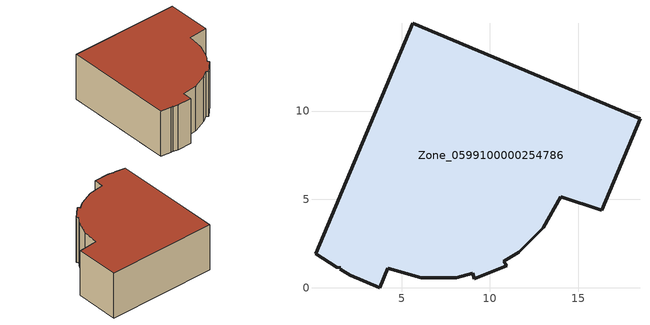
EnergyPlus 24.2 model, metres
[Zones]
Zone_0599100000254786
 floor ground (C_G): 0.13,1.91 5.63,14.97 18.5,9.56 16.33,4.38 14.02,5.14 13.02,3.4 11.64,2.01 10.8,1.51 10.96,1.24 9.13,0.5 9.03,0.82 8.09,0.57 6.12,0.56 4.23,1.1 3.76,0 2.09,0.71 1.53,1.05 1.57,1.13 1.33,1.17 z0
 wall outside (C_F): 4.23,1.1 6.12,0.56 8.09,0.57 9.03,0.82 9.13,0.5 10.96,1.24 10.8,1.51 11.64,2.01 13.02,3.4 14.02,5.14 16.33,4.38 18.5,9.56 5.63,14.97 0.13,1.91 1.33,1.17 1.57,1.13 1.53,1.05 2.09,0.71 3.76,0 4.23,1.1 z0:6.01
 roof outside (C_R): 1.33,1.17 1.57,1.13 1.53,1.05 2.09,0.71 3.76,0 4.23,1.1 6.12,0.56 8.09,0.57 9.03,0.82 9.13,0.5 10.96,1.24 10.8,1.51 11.64,2.01 13.02,3.4 14.02,5.14 16.33,4.38 18.5,9.56 5.63,14.97 0.13,1.91 z6.01
[BUILDING]
Pand.0599100000254786: North Axis=0; Terrain=City; Loads Convergence Tolerance Value=0.04; Temperature Convergence Tolerance Value=0.4; Solar Distribution=FullExterior; Maximum Number of Warmup Days=25; Minimum Number of Warmup Days=1
[Site:Location]
Rotterdam.The.Hague.AP_ZH_NLD Design_Conditions: Latitude=51.96; Longitude=4.45; Time Zone=1; Elevation=-4.5
[SITE:GROUNDTEMPERATURE:BUILDINGSURFACE]
18, 18, 18, 18, 18, 18, 18, 18, 18, 18, 18, 18
[MATERIAL] Thermal Absorptance=0.9; Solar Absorptance=0.7; Visible Absorptance=0.7
Name | Roughness | Thickness | Conductivity | Density | Specific Heat
G.D.1975-1991 | MediumSmooth | 0.15 | 0.288461 | 540 | 1210
F.D.1975-1991 | Rough | 0.3 | 0.230769 | 1920 | 840
R.D.1975-1991 | MediumRough | 0.2 | 0.153846 | 1500 | 1000
[CONSTRUCTION]
C_G: G.D.1975-1991
C_F: F.D.1975-1991
C_R: R.D.1975-1991
[ZONE]
Zone_0599100000254786: Type=1; Multiplier=1; Ceiling Height=Autocalculate; Volume=Autocalculate; Floor Area=autocalculate; Part of Total Floor Area=Yes
[ZONEINFILTRATION:DESIGNFLOWRATE]
Infil_Zone_0599100000254786: Zone or ZoneList or Space or SpaceList=Zone_0599100000254786; Schedule=AlwaysOn; Design Flow Rate Calculation Method=Flow/Area; Flow Rate per Floor Area=0.0042; Constant Term Coefficient=1; Temperature Term Coefficient=0; Velocity Term Coefficient=0; Velocity Squared Term Coefficient=0
[HVACTEMPLATE:ZONE:IDEALLOADSAIRSYSTEM]
Zone_0599100000254786: Maximum Heating Supply Air Temperature=50; Minimum Cooling Supply Air Temperature=13; Maximum Heating Supply Air Humidity Ratio=0.0156; Minimum Cooling Supply Air Humidity Ratio=0.0077; Heating Limit=NoLimit; Cooling Limit=NoLimit; Dehumidification Control Type=ConstantSensibleHeatRatio; Cooling Sensible Heat Ratio=0.7; Dehumidification Setpoint=60; Humidification Control Type=None; Humidification Setpoint=30; Outdoor Air Method=None; Outdoor Air Flow Rate per Person=0.00944; Outdoor Air Flow Rate per Zone Floor Area=0; Outdoor Air Flow Rate per Zone=0; Demand Controlled Ventilation Type=None; Outdoor Air Economizer Type=NoEconomizer; Heat Recovery Type=None; Sensible Heat Recovery Effectiveness=0.7; Latent Heat Recovery Effectiveness=0.65
[ZONECONTROL:THERMOSTAT]
ThermostatControl_Zone_0599100000254786: Zone or ZoneList=Zone_0599100000254786; Control Type Schedule=DualSetpointControlType; Control 1=Thermostat_Zone_0599100000254786; Temperature Difference Between Cutout And Setpoint=0
[THERMOSTATSETPOINT:DUALSETPOINT]
Thermostat_Zone_0599100000254786: Heating Setpoint Temperature Schedule=HeatingSetpoint_Zone_0599100000254786; Cooling Setpoint Temperature Schedule=CoolingSetpoint_Zone_0599100000254786
[SCHEDULE:COMPACT]
HeatingSetpoint_Zone_0599100000254786: Through: 12/31, For: AllDays, Until: 24:00, 21
CoolingSetpoint_Zone_0599100000254786: Through: 12/31, For: AllDays, Until: 24:00, 24
DualSetpointControlType: Through: 12/31, For: AllDays, Until: 24:00, 4
AlwaysOn: Through: 12/31, For: AllDays, Until: 24:00, 1
